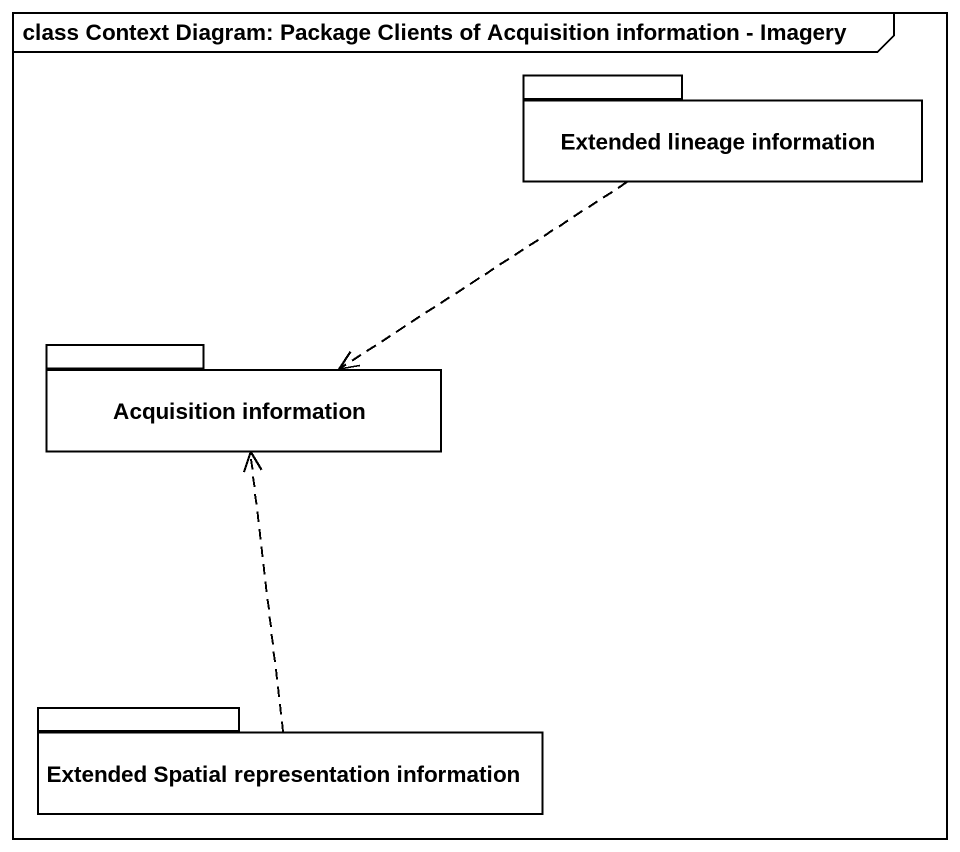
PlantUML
@startuml
mainframe class Context Diagram: Package Clients of Acquisition information - Imagery
package "Extended lineage information" as Extended_lineage_information {
}
package "Acquisition information" as Acquisition_information {
}
package "Extended Spatial representation information" as Extended_Spatial {
}
Extended_lineage_information .left.> Acquisition_information
Extended_Spatial .up.> Acquisition_information
@enduml
